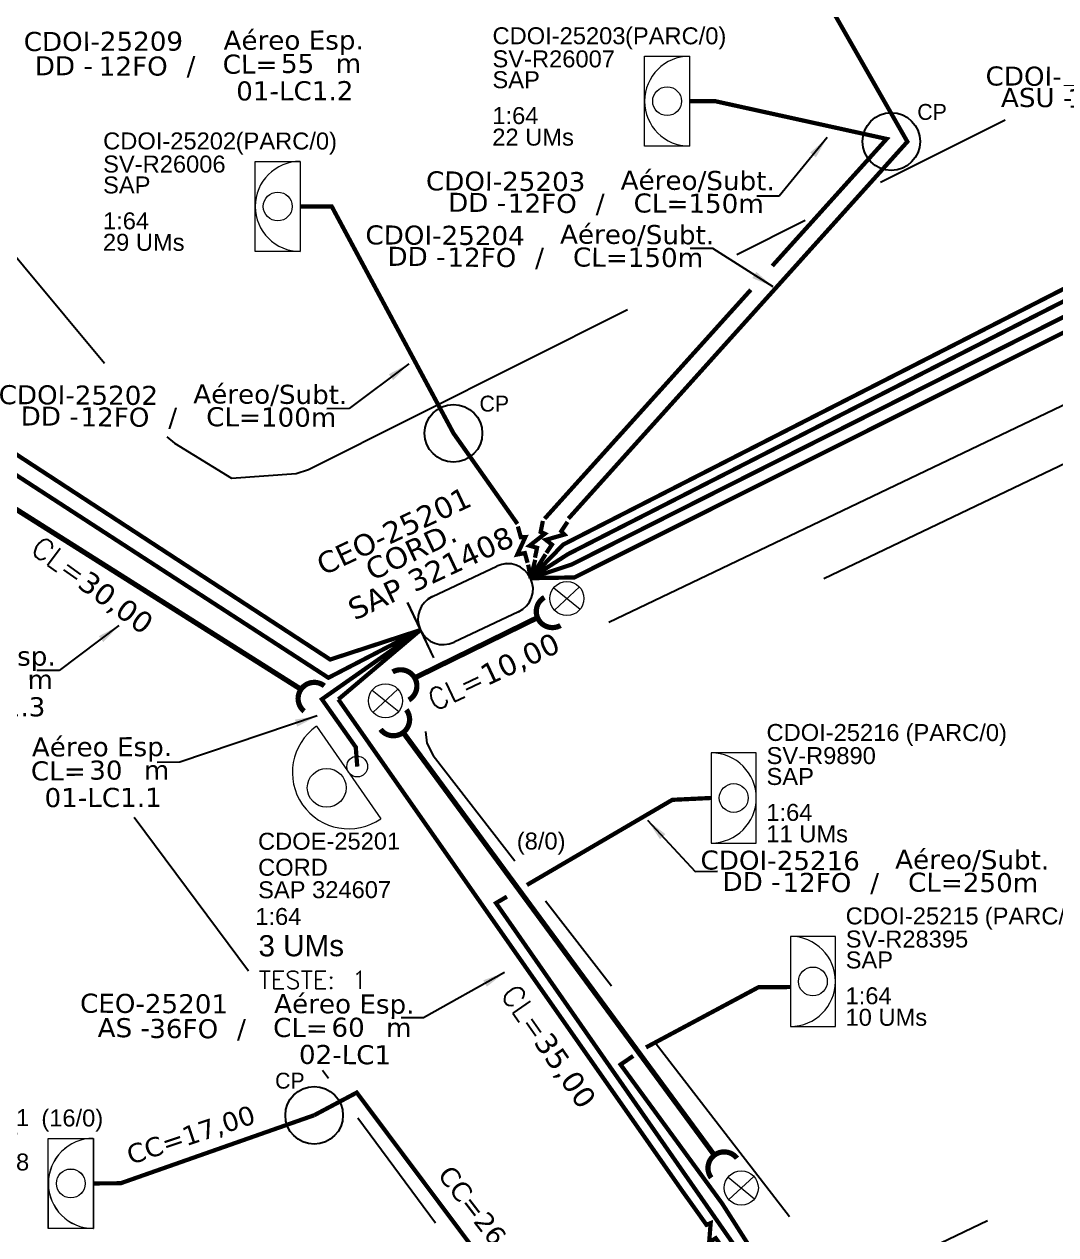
# Model space of a CAD drawing. Header units: inches. Extents: x 2341 to 4108, y -90 to 504.
# Drawn here: x 2541.5 to 2679.5, y 258.9 to 420.8 of the extents above; entities that cross this region are included whole.
import ezdxf
from ezdxf.enums import TextEntityAlignment as Align

# ---------------------------------------------------------------- set-up
doc = ezdxf.new("R2010")
doc.units = ezdxf.units.IN
doc.header["$MEASUREMENT"] = 0
doc.linetypes.add('PHANTOM2', pattern=[1.25, 0.625, -0.125, 0.125, -0.125, 0.125, -0.125])
for name, color, linetype, lineweight in [('10.4-Postes', 1, 'Continuous', 0), ("20.0-LEGENDA DOS CDO'S", 1, 'Continuous', 0), ('20.1-CDO_INTERIOR', 1, 'Continuous', 0), ('20.2-CDO_POSTE', 1, 'Continuous', 5), ('20.6-CORDOALHA_SUPORTE', 7, 'Continuous', 25), ('CORDOALHA_SUPORTE', 7, 'Continuous', 25)]:
    doc.layers.add(name, color=color, linetype=linetype, lineweight=lineweight)
for name, color, linetype in [('20.4-CEOS', 1, 'Continuous'), ('20.5-CEO', 1, 'Continuous'), ('CAP a instalar', 1, 'Continuous'), ('celulas gpon', 7, 'Continuous'), ('label_cabos', 7, 'Continuous'), ('Legenda', 1, 'Continuous'), ('locais', 5, 'Continuous'), ('locais legendas', 7, 'Continuous'), ('Quadra', 98, 'Continuous'), ('Subida Lateral', 5, 'Continuous')]:
    doc.layers.add(name, color=color, linetype=linetype)
doc.layers.add('EXTRA', color=50, linetype='Continuous', plot=False)
doc.styles.add('ARIAL', font='arial.ttf')
doc.styles.add('DIGICADE', font='arial.ttf')
doc.styles.add('ROMANS', font='romans.shx')
doc.styles.add('siredit', font='verdana.ttf')
doc.linetypes.add('FENCELINE1', pattern='A,0.25,-0.1,[133,ltypeshp.shx,S=0.1,R=0,X=-0.1,Y=0],-0.1,1', length=1.45)
doc.dimstyles.new('CC', dxfattribs={"dimtxt": 1, "dimasz": 2, "dimexe": 0.18, "dimexo": 0.0625, "dimgap": 0.09, "dimtad": 0, "dimdec": 0, "dimrnd": 1, "dimzin": 0, "dimdsep": 46, "dimtxsty": 'siredit', "dimblk": 'NONE', "dimcen": 0, "dimse1": 1, "dimse2": 1, "dimsd1": 1, "dimsd2": 1, "dimclrt": 7, "dimadec": 0, "dimazin": 0, "dimtfac": 1, "dimtdec": 0, "dimtofl": 0, "dimtmove": 0, "dimatfit": 3, "dimfxl": 0, "dimtolj": 1, "dimtzin": 0, "dimarcsym": 0})

# ---------------------------------------------------------------- blocks, each defined once
blk = doc.blocks.new('POLE_POLE')
at = {"layer": '10.4-Postes', "color": 1, "linetype": 'PHANTOM2'}
for points in [[(-0.00000806, 0.00001054), (0.00000757, -0.00000216)], [(0.00000713, 0.00001104), (-0.00000763, -0.00000266)]]:
    blk.add_lwpolyline(points, dxfattribs=at)
at = {"layer": '10.4-Postes', "color": 1}
blk.add_circle((-0.00000025, 0.00000419), 0.00001007, dxfattribs=at)
blk = doc.blocks.new('CDOI_CT_ESQ')
at = {"layer": '20.1-CDO_INTERIOR', "color": 0, "lineweight": 18}
blk.add_lwpolyline([(-2.119, -2.126), (-2.121, 2.124), (0.004, 2.125), (0.006, -2.125)], close=True, dxfattribs=at)
blk.add_circle((-1.057, -0.001), 0.68, dxfattribs=at)
blk.add_arc((0.005, 0), 2.125, 90.0276, 270.0276, dxfattribs=at)
at = {"layer": "20.0-LEGENDA DOS CDO'S", "color": 0, "style": 'ARIAL'}
for tag, p in [('CDO_N', (-9.298, 2.691)), ('SURVEY', (-9.296, 1.6)), ('SAP', (-9.299, 0.614)), ('1:XX', (-9.305, -1.079)), ('UMS', (-9.306, -2.093))]:
    blk.add_attdef(tag, p, '', height=0.68, rotation=359.9724, dxfattribs=at)
blk.add_attdef('FIBRAS_UTILIZADAS', text='', height=0.68, rotation=359.9724, dxfattribs=at).set_placement((-1.586, 2.687), align=Align.CENTER)
blk = doc.blocks.new('CDOI_CT_DRT')
at = {"layer": '20.1-CDO_INTERIOR', "color": 0, "lineweight": 18}
blk.add_lwpolyline([(2.126, -2.126), (2.128, 2.124), (0.003, 2.125), (0.001, -2.125)], close=True, dxfattribs=at)
blk.add_circle((1.064, -0.001), 0.68, dxfattribs=at)
blk.add_arc((0.002, 0), 2.125, 269.9724, 89.9724, dxfattribs=at)
at = {"layer": "20.0-LEGENDA DOS CDO'S", "color": 0, "style": 'ARIAL'}
for tag, p in [('CDO_N', (2.611, 2.691)), ('SURVEY', (2.613, 1.6)), ('SAP', (2.61, 0.614)), ('1:XX', (2.604, -1.079)), ('UMS', (2.603, -2.093))]:
    blk.add_attdef(tag, p, '', height=0.68, rotation=359.9724, dxfattribs=at)
blk.add_attdef('FIBRAS_UTILIZADAS', text='', height=0.68, rotation=359.9724, dxfattribs=at).set_placement((10.323, 2.687), align=Align.CENTER)
blk = doc.blocks.new('MANHOLE_MS')
at = {"linetype": 'Continuous'}
blk.add_circle((-0.00000001, 0), 0.00001012, dxfattribs=at)
blk = doc.blocks.new('*U20')
at = {"layer": '20.5-CEO'}
for p, q in [((-1.557, 1.264), (1.8, 1.264)), ((1.8, -1.13), (-1.557, -1.13))]:
    blk.add_line(p, q, dxfattribs=at)
blk.add_lwpolyline([(-2.753, 1.51), (-2.753, -1.376)], dxfattribs=at)
for centre, start, end in [((-1.557, 0.067), 90, 270), ((1.8, 0.067), 270, 90)]:
    blk.add_arc(centre, 1.197, start, end, dxfattribs=at)
at = {"layer": '20.5-CEO', "color": 7, "style": 'siredit'}
for tag, height, p in [('FID', 1.01, (0.11, 5.605)), ('LOCAL', 1.014, (0.122, 4.234)), ('SAP', 1.014, (0.122, 2.974)), ('FIBRAS_RESERVA', 1.014, (0.122, -1.941))]:
    blk.add_attdef(tag, text='', height=height, dxfattribs=at).set_placement(p, align=Align.TOP_CENTER)
for tag, flags, p in [('ID_ATIVIDADE', 3, (0.11, -3.509)), ('FATOR', 1, (0.11, -4.821))]:
    blk.add_attdef(tag, text='', height=1.01, dxfattribs=dict(at, flags=flags)).set_placement(p, align=Align.TOP_CENTER)
at = {"layer": '20.5-CEO', "color": 7, "style": 'siredit', "flags": 3}
blk.add_attdef('QTDE', (-4.877, -7.055), '', height=1.01, dxfattribs=at)
blk = doc.blocks.new('CDOE_CT_POST_DESENHO')
at = {"color": 0}
blk.add_line((2.136, 0.393), (-2.114, 0.393), dxfattribs=at)
for centre, radius in [((0.011, 1.403), 0.733), ((0.011, 0), 0.393)]:
    blk.add_circle(centre, radius, dxfattribs=at)
blk.add_arc((0.011, 0.393), 2.125, 0, 180, dxfattribs=at)
blk = doc.blocks.new('Inst CDOE-8 CAIXA DIST OPT CDOE 48F_8D C_SPL OPTAP')
at = {"layer": "20.0-LEGENDA DOS CDO'S", "color": 0}
for tag, p, style, flags in [('ID_ATIVIDADE', (0.12, 6.472), 'ARIAL', 3), ('FATOR', (7.921, 6.472), 'ARIAL', 1), ('QTDE', (0.235, -0.97), 'DIGICADE', 3)]:
    blk.add_attdef(tag, p, '', height=0.8, rotation=0.118, dxfattribs=dict(at, style=style, flags=flags))
at = {"layer": "20.0-LEGENDA DOS CDO'S", "color": 0, "style": 'ARIAL'}
for tag, p, height in [('FID', (0.12, 5.248), 0.8), ('FIBRAS_UTILIZADAS', (2.379, 5.263), 0.8), ('CORDOALHA', (0.122, 4.023), 0.8), ('SAP', (0.124, 2.961), 0.8), ('1:XX', (-0.012, 1.7), 0.8), ('UMS', (0.141, 0.217), 1)]:
    blk.add_attdef(tag, p, '', height=height, rotation=0.118, dxfattribs=at)
blk = doc.blocks.new('Teste  FTTH')
at = {"color": 0, "lineweight": 0, "style": 'ROMANS'}
for tag, p in [('TESTE', (-2.302, -0.29)), ('QTDE', (0.212, -0.29))]:
    blk.add_attdef(tag, p, '', height=0.48, dxfattribs=at)
for tag, p, flags in [('FID', (-2.227, -1.253), 1), ('FATOR', (-2.227, -2.028), 3), ('ID_ATIVIDADE', (-2.227, -2.716), 3)]:
    blk.add_attdef(tag, p, '', height=0.48, dxfattribs=dict(at, flags=flags))
blk = doc.blocks.new('Inst CORD ALUMINIO 4.8 MM 3F(sem recursos)')
at = {"color": 0, "lineweight": 0, "style": 'ROMANS'}
blk.add_attdef('FID', (-19.184, -2.215), '', height=1, dxfattribs=at)
blk.add_attdef('LANCE', text='', height=1, dxfattribs=at).set_placement((-0.538, -2.215), align=Align.RIGHT)
at = {"color": 0, "lineweight": 0, "style": 'ROMANS', "flags": 3}
for tag, p in [('FATOR', (-5.196, -4.442)), ('ID_ATIVIDADE', (-5.201, -6.669))]:
    blk.add_attdef(tag, p, '', height=1, dxfattribs=at)
at = {"layer": 'label_cabos', "color": 0, "style": 'siredit'}
blk.add_attdef('QTDE', (-0.538, -2.215), '', height=1, rotation=359.69, dxfattribs=at)
blk = doc.blocks.new('LEGENDA DOS CABOS')
at = {"layer": 'EXTRA', "style": 'siredit'}
for tag, p in [('ID', (4.601, 0.974)), ('XX', (9.03, 0.974))]:
    blk.add_attdef(tag, text='', height=0.48, rotation=359.69001, dxfattribs=at).set_placement(p, align=Align.MIDDLE_CENTER)
at = {"layer": 'Legenda', "color": 7, "style": 'siredit'}
for tag, p in [('TIPO_CABO', (1.314, -0.005)), ('CABO', (4.686, -0.052)), ('/', (6.809, -0.052)), ('METROS', (10.034, -0.052))]:
    blk.add_attdef(tag, text='', height=0.8, rotation=359.69001, dxfattribs=at).set_placement(p, align=Align.MIDDLE_CENTER)
blk = doc.blocks.new('_None')
blk = doc.blocks.new('Inst CB ESP CFOA-SM-AS-80-TS-36')
at = {"layer": 'label_cabos', "color": 0, "style": 'siredit'}
for tag, flags, p in [('ID_ATIVIDADE', 3, (1.314, 2.672)), ('FATOR', 1, (11.56, 2.551))]:
    blk.add_attdef(tag, text='', height=1, rotation=359.69001, dxfattribs=dict(at, flags=flags)).set_placement(p, align=Align.MIDDLE_CENTER)
for tag, p in [('DESTINO_CABO', (3.131, 1.262)), ('TIPO_CABO', (13.108, 1.245)), ('TIPO_CABO', (1.762, -0.005)), ('CABO', (4.686, -0.052)), ('/', (7.714, -0.052)), ('LANCE', (10.809, 0.002)), ('UND', (15.964, 0.002)), ('FID', (13.148, -1.414))]:
    blk.add_attdef(tag, text='', height=1, rotation=359.69001, dxfattribs=at).set_placement(p, align=Align.MIDDLE_CENTER)
blk.add_attdef('QTDE', (12.429, -0.475), '', height=1, rotation=359.69001, dxfattribs=at)
blk = doc.blocks.new('Inst CB ESP CFOA-SM-ASU-120-S-12')
at = {"layer": 'label_cabos', "color": 0, "style": 'siredit'}
for tag, flags, p in [('ID_ATIVIDADE', 3, (1.314, 2.672)), ('FATOR', 1, (11.56, 2.551))]:
    blk.add_attdef(tag, text='', height=1, rotation=359.69001, dxfattribs=dict(at, flags=flags)).set_placement(p, align=Align.MIDDLE_CENTER)
for tag, p in [('DESTINO_CABO', (3.131, 1.262)), ('TIPO_CABO', (13.108, 1.245)), ('TIPO_CABO', (1.262, -0.005)), ('CABO', (4.686, -0.052)), ('/', (7.714, -0.052)), ('LANCE', (10.809, 0.002)), ('UND', (15.964, 0.002)), ('FID', (13.148, -1.414))]:
    blk.add_attdef(tag, text='', height=1, rotation=359.69001, dxfattribs=at).set_placement(p, align=Align.MIDDLE_CENTER)
blk.add_attdef('QTDE', (12.429, -0.475), '', height=1, rotation=359.69001, dxfattribs=at)
blk = doc.blocks.new('Inst CDOI-16 CAIXA DISTR OPT I_A 16')
at = {"layer": '20.1-CDO_INTERIOR', "color": 1, "lineweight": 18}
blk.add_lwpolyline([(-2.119, -2.126), (-2.121, 2.124), (0.004, 2.125), (0.006, -2.125)], close=True, dxfattribs=at)
blk.add_circle((-1.057, -0.001), 0.68, dxfattribs=at)
blk.add_arc((0.005, 0), 2.125, 90.0276, 270.0276, dxfattribs=at)
at = {"layer": "20.0-LEGENDA DOS CDO'S"}
for tag, p, style, flags in [('ID_ATIVIDADE', (-9.298, 3.781), 'ARIAL', 3), ('FATOR', (-1.496, 3.781), 'ARIAL', 1), ('QTDE', (-9.182, -3.661), 'DIGICADE', 3)]:
    blk.add_attdef(tag, p, '', height=0.8, rotation=0.118, dxfattribs=dict(at, style=style, flags=flags))
at = {"layer": "20.0-LEGENDA DOS CDO'S", "style": 'ARIAL'}
for tag, p, rotation in [('FID', (-9.298, 2.691), 0.118), ('SURVEY', (-9.296, 1.6), 359.9724), ('SAP', (-9.299, 0.614), 359.9724), ('1:XX', (-9.305, -1.079), 359.9724), ('UMS', (-9.306, -2.093), 359.9724)]:
    blk.add_attdef(tag, p, '', height=0.8, rotation=rotation, dxfattribs=at)
blk.add_attdef('FIBRAS_UTILIZADAS', text='', height=0.8, rotation=359.9724, dxfattribs=at).set_placement((-0.988, 2.687), align=Align.CENTER)

msp = doc.modelspace()

# ---------------------------------------------------------------- linework, layer by layer
at = {"layer": '20.1-CDO_INTERIOR', "color": 8, "lineweight": 18}
msp.add_lwpolyline([(2544.74, 259.71), (2544.73, 271.75), (2550.76, 271.76), (2550.76, 259.71)], close=True, dxfattribs=at)
msp.add_lwpolyline([(2544.74, 259.71), (2544.73, 271.75), (2550.76, 271.76), (2550.76, 259.71)], close=True, dxfattribs=at)
msp.add_circle((2547.75, 265.73), 1.93, dxfattribs=at)
msp.add_circle((2547.75, 265.73), 1.93, dxfattribs=at)
msp.add_arc((2550.76, 265.73), 6.02, 90.0276, 270.0276, dxfattribs=at)
msp.add_arc((2550.76, 265.73), 6.02, 90.0276, 270.0276, dxfattribs=at)
at = {"layer": '20.5-CEO', "color": 7}
for p, q in [((2596.12, 344.26), (2604.73, 348.31)), ((2596.12, 344.26), (2604.73, 348.31)), ((2607.62, 342.17), (2599.01, 338.12)), ((2607.62, 342.17), (2599.01, 338.12))]:
    msp.add_line(p, q, dxfattribs=at)
msp.add_lwpolyline([(2592.76, 343.45), (2596.24, 336.04)], dxfattribs=at)
msp.add_lwpolyline([(2592.76, 343.45), (2596.24, 336.04)], dxfattribs=at)
for centre, start, end in [((2606.18, 345.24), 295.2065, 115.2065), ((2606.18, 345.24), 295.2065, 115.2065), ((2597.57, 341.19), 115.2065, 295.2065), ((2597.57, 341.19), 115.2065, 295.2065)]:
    msp.add_arc(centre, 3.39, start, end, dxfattribs=at)
at = {"layer": 'CAP a instalar', "color": 8, "ltscale": 50, "const_width": 0.567}
for points in [[(2614.3, 354.66), (2659.64, 405.08), (2646.21, 428.58), (2641.84, 428.55)], [(2641.57, 388.46), (2656.87, 405.45), (2633.93, 410.5), (2630.52, 410.5)], [(2578.44, 396.42), (2582.65, 396.41), (2598.93, 366.08), (2607.49, 353.95)], [(2611.12, 354.65), (2638.7, 385.27)], [(2520.82, 376.09), (2582.44, 335.81), (2594.5, 339.75)], [(2517.45, 373.14), (2519.06, 374.37), (2582.2, 333.37), (2594.5, 339.75)], [(2633.4, 317.29), (2628.2, 317.04), (2608.75, 305.65)], [(2606.08, 304.09), (2604.62, 303.23), (2634.33, 260.55)], [(2643.99, 292), (2639.74, 291.98), (2624.68, 283.92)], [(2622.97, 282.78), (2621.28, 281.63), (2634.86, 263.05), (2635.94, 261.36)], [(2618.26, 234.75), (2585.99, 277.88), (2580.3, 274.85)], [(2550.76, 265.73), (2554.41, 265.75), (2580.3, 274.85)], [(2634.33, 260.55), (2638.59, 254.43)], [(2635.94, 261.36), (2639.88, 255.18)]]:
    msp.add_lwpolyline(points, dxfattribs=at)
at = {"layer": 'CAP a instalar', "color": 8, "linetype": 'FENCELINE1', "ltscale": 5, "const_width": 0.567}
for points in [[(2609.25, 346.69), (2614.25, 349.91), (2694.91, 391.06), (2747.21, 417.58)], [(2609.25, 346.69), (2614.78, 348.54), (2694.78, 388.81), (2749.52, 417.12)], [(2609.25, 346.69), (2613.61, 351.19), (2692.73, 391.62), (2742.8, 416.7)], [(2609.25, 346.69), (2615.1, 346.79), (2692.22, 385.4)]]:
    msp.add_lwpolyline(points, dxfattribs=at)
at = {"layer": 'CAP a instalar', "color": 8, "linetype": 'FENCELINE1', "ltscale": 50, "const_width": 0.567}
for points in [[(2614.3, 354.66), (2614.3, 354.66)], [(2609.25, 346.69), (2611.25, 349.89)], [(2609.25, 346.69), (2608.92, 348.5)], [(2609.25, 346.69), (2609.86, 349.15)]]:
    msp.add_lwpolyline(points, dxfattribs=at)
at = {"layer": 'CAP a instalar', "color": 7, "linetype": 'FENCELINE1', "ltscale": 50, "const_width": 0.567}
for points in [[(2586.06, 321.49), (2585.86, 324.09), (2581.33, 330.5), (2594.5, 339.75)], [(2583.53, 330.48), (2594.5, 339.75)]]:
    msp.add_lwpolyline(points, dxfattribs=at)
at = {"layer": 'CAP a instalar', "color": 7, "linetype": 'FENCELINE1', "ltscale": 5, "const_width": 0.567}
for points in [[(2629.62, 264.6), (2583.53, 330.48)], [(2629.62, 264.6), (2629.62, 264.6), (2631.03, 262.63), (2631.9, 261.41)]]:
    msp.add_lwpolyline(points, dxfattribs=at)
at = {"layer": 'CORDOALHA_SUPORTE', "const_width": 0.7}
for points in [[(2578.56, 331.81), (2524.29, 366.11)], [(2610.16, 341.41), (2593.75, 333.36)], [(2633.82, 269.51), (2592.2, 326.06)]]:
    msp.add_lwpolyline(points, dxfattribs=at)
for points in [[(2611.09, 344.12, 1), (2613.25, 340.37)], [(2592.95, 330.4, 1), (2590.79, 334.15)], [(2581.66, 332.28, 1), (2578.96, 328.9)], [(2589.17, 326.47, 1), (2592.62, 329.09)], [(2636.85, 269.09, 1), (2633.41, 266.48)]]:
    msp.add_lwpolyline(points, format="xyb", dxfattribs=at)
at = {"layer": 'Quadra'}
for points in [[(2828.31, 443), (2795.65, 416.95), (2648.46, 346.6)], [(2799.57, 437.17), (2766.91, 411.12), (2619.72, 340.77)], [(2656.06, 399.65), (2672.74, 408.01)], [(2536.05, 394.84), (2552.27, 375.47)], [(2636.82, 389.99), (2645.99, 394.59)], [(2560.6, 365.62), (2561.61, 364.77), (2569.25, 360.07), (2577.87, 360.7), (2579.52, 361.23), (2622.2, 382.65)], [(2595.19, 326.19), (2595.38, 324.61), (2596.23, 322.98), (2607.12, 308.88)], [(2571.52, 294.13), (2556.23, 314.67)], [(2611.24, 303.54), (2620.05, 292.15)], [(2625.9, 284.57), (2643.86, 261.31)], [(2582.21, 279.76), (2581.41, 280.85)], [(2596.51, 260.42), (2586.15, 274.44)], [(2657.86, 254.81), (2670.35, 260.77)]]:
    msp.add_lwpolyline(points, dxfattribs=at)
at = {"layer": 'Subida Lateral', "color": 5, "const_width": 0.567}
for points in [[(2608.84, 348.75), (2608.48, 350.05), (2607.47, 349.86), (2608.54, 352.19), (2607.94, 352.16), (2607.54, 353.61)], [(2609.83, 349.43), (2610.11, 350.75), (2609.11, 351.04), (2611.14, 352.63), (2610.59, 352.88), (2610.89, 354.35)], [(2611.35, 350.06), (2612.1, 351.18), (2611.29, 351.82), (2613.76, 352.53), (2613.35, 352.97), (2614.18, 354.22)], [(2634.8, 257.3), (2634.01, 258.4), (2633.13, 257.86), (2633.33, 260.42), (2632.77, 260.19), (2631.9, 261.41)]]:
    msp.add_lwpolyline(points, dxfattribs=at)

# ---------------------------------------------------------------- block references
at = {"color": 0, "lineweight": 0}
ref = msp.add_blockref('Inst CORD ALUMINIO 4.8 MM 3F(sem recursos)', (2553.39, 349.78), dxfattribs=dict(at, xscale=2.834645669311792, yscale=2.834645669282962, zscale=2.834645669291339, rotation=323.9826589535235))
ref.add_attrib('QTDE', '30,00', (2548.47, 345.6), dxfattribs={"layer": '20.6-CORDOALHA_SUPORTE', "color": 0, "height": 2.835, "rotation": 323.6727, "style": 'siredit'})
ref.add_attrib('LANCE', 'CL=', dxfattribs={"layer": '20.6-CORDOALHA_SUPORTE', "color": 0, "lineweight": 0, "height": 2.835, "rotation": 323.9827, "style": 'ROMANS'}).set_placement((2548.47, 345.6), align=Align.RIGHT)
ref = msp.add_blockref('Inst CORD ALUMINIO 4.8 MM 3F(sem recursos)', (2602.06, 338.54), dxfattribs=dict(at, xscale=2.834645669293355, yscale=2.834645669258173, zscale=2.834645669291339, rotation=25.58256491923251))
ref.add_attrib('QTDE', '10,00', (2603.39, 332.22), dxfattribs={"layer": '20.6-CORDOALHA_SUPORTE', "color": 0, "height": 2.835, "rotation": 25.2726, "style": 'siredit'})
ref.add_attrib('LANCE', 'CL=', dxfattribs={"layer": '20.6-CORDOALHA_SUPORTE', "color": 0, "lineweight": 0, "height": 2.835, "rotation": 25.5826, "style": 'ROMANS'}).set_placement((2603.39, 332.22), align=Align.RIGHT)
ref = msp.add_blockref('Inst CORD ALUMINIO 4.8 MM 3F(sem recursos)', (2615.61, 286.96), dxfattribs=dict(at, xscale=2.834645669307972, yscale=2.834645669285154, zscale=2.834645669291339, rotation=304.8541816214333))
ref.add_attrib('QTDE', '35,00', (2609.58, 284.62), dxfattribs={"layer": '20.6-CORDOALHA_SUPORTE', "color": 0, "height": 2.835, "rotation": 304.5442, "style": 'siredit'})
ref.add_attrib('LANCE', 'CL=', dxfattribs={"layer": '20.6-CORDOALHA_SUPORTE', "color": 0, "lineweight": 0, "height": 2.835, "rotation": 304.8542, "style": 'ROMANS'}).set_placement((2609.58, 284.62), align=Align.RIGHT)
at = {"color": 7, "lineweight": 0}
ref = msp.add_blockref('Inst CDOI-16 CAIXA DISTR OPT I_A 16', (2550.74, 265.73), dxfattribs=dict(at, xscale=2.834645669291339, yscale=2.834645669291339, zscale=2.834645669291339))
ref.add_attrib('FIBRAS_UTILIZADAS', '(16/0)', dxfattribs={"layer": "20.0-LEGENDA DOS CDO'S", "color": 8, "height": 2.268, "rotation": 359.9724, "style": 'ARIAL'}).set_placement((2547.94, 273.35), align=Align.CENTER)
ref.add_attrib('SURVEY', 'SV-R29357', (2524.39, 270.27), dxfattribs={"layer": "20.0-LEGENDA DOS CDO'S", "color": 8, "height": 2.268, "rotation": 359.9724, "style": 'ARIAL'})
ref.add_attrib('SAP', 'SAP 328028', (2524.39, 267.47), dxfattribs={"layer": "20.0-LEGENDA DOS CDO'S", "color": 8, "height": 2.268, "rotation": 359.9724, "style": 'ARIAL'})
ref.add_attrib('1:XX', '1:64', (2524.37, 262.67), dxfattribs={"layer": "20.0-LEGENDA DOS CDO'S", "color": 8, "height": 2.268, "rotation": 359.9724, "style": 'ARIAL'})
ref.add_attrib('UMS', '44 UMs', (2524.37, 259.8), dxfattribs={"layer": "20.0-LEGENDA DOS CDO'S", "color": 8, "height": 2.268, "rotation": 359.9724, "style": 'ARIAL'})
ref.add_attrib('FID', 'CDOI-25221', (2524.39, 273.36), dxfattribs={"layer": "20.0-LEGENDA DOS CDO'S", "color": 8, "height": 2.268, "rotation": 0.118, "style": 'ARIAL'})
at = {"layer": "20.0-LEGENDA DOS CDO'S", "color": 8, "lineweight": 0}
ref = msp.add_blockref('Inst CDOE-8 CAIXA DIST OPT CDOE 48F_8D C_SPL OPTAP', (2572.45, 295.48), dxfattribs=dict(at, xscale=2.834645669291339, yscale=2.834645669291339, zscale=2.834645669291339))
ref.add_attrib('FID', 'CDOE-25201', (2572.79, 310.36), dxfattribs={"color": 0, "height": 2.268, "rotation": 0.118, "style": 'ARIAL'})
ref.add_attrib('CORDOALHA', 'CORD', (2572.8, 306.88), dxfattribs={"color": 0, "height": 2.268, "rotation": 0.118, "style": 'ARIAL'})
ref.add_attrib('SAP', 'SAP 324607', (2572.8, 303.87), dxfattribs={"color": 0, "height": 2.268, "rotation": 0.118, "style": 'ARIAL'})
ref.add_attrib('1:XX', '1:64', (2572.42, 300.3), dxfattribs={"color": 0, "height": 2.268, "rotation": 0.118, "style": 'ARIAL'})
ref.add_attrib('UMS', '3 UMs', (2572.85, 296.1), dxfattribs={"color": 0, "height": 2.835, "rotation": 0.118, "style": 'ARIAL'})
ref.add_attrib('FIBRAS_UTILIZADAS', '(8/0)', dxfattribs={"color": 0, "height": 2.268, "rotation": 0.118, "style": 'ARIAL'}).set_placement((2610.66, 310.4), align=Align.CENTER)
at = {"layer": "20.0-LEGENDA DOS CDO'S", "color": 8, "lineweight": 0, "xscale": 4.962047243997549, "yscale": 4.962047241686836, "zscale": 4.962047244094489, "rotation": 3.127576981831233e-05}
msp.add_blockref('Teste  FTTH', (2584.29, 293.2), dxfattribs=at).add_auto_attribs({'TESTE': 'TESTE:', 'QTDE': '1'})
at = {"layer": '20.1-CDO_INTERIOR', "color": 252}
ref = msp.add_blockref('CDOI_CT_ESQ', (2630.5, 410.5), dxfattribs=dict(at, xscale=2.834645669291339, yscale=2.834645669291339, zscale=2.834645669291339))
ref.add_attrib('CDO_N', 'CDOI-25203', (2604.15, 418.12), dxfattribs={"layer": "20.0-LEGENDA DOS CDO'S", "color": 8, "height": 2.268, "rotation": 359.9724, "style": 'ARIAL'})
ref.add_attrib('FIBRAS_UTILIZADAS', '      (PARC/0)', dxfattribs={"layer": "20.0-LEGENDA DOS CDO'S", "color": 8, "height": 2.2677, "rotation": 359.9724, "style": 'ARIAL'}).set_placement((2626.01, 418.11), align=Align.CENTER)
ref.add_attrib('SURVEY', 'SV-R26007', (2604.15, 415.03), dxfattribs={"layer": "20.0-LEGENDA DOS CDO'S", "color": 8, "height": 2.268, "rotation": 359.9724, "style": 'ARIAL'})
ref.add_attrib('SAP', 'SAP', (2604.14, 412.24), dxfattribs={"layer": "20.0-LEGENDA DOS CDO'S", "color": 8, "height": 2.268, "rotation": 359.9724, "style": 'ARIAL'})
ref.add_attrib('1:XX', '1:64', (2604.13, 407.44), dxfattribs={"layer": "20.0-LEGENDA DOS CDO'S", "color": 8, "height": 2.268, "rotation": 359.9724, "style": 'ARIAL'})
ref.add_attrib('UMS', '22 UMs', (2604.12, 404.56), dxfattribs={"layer": "20.0-LEGENDA DOS CDO'S", "color": 8, "height": 2.268, "rotation": 359.9724, "style": 'ARIAL'})
ref = msp.add_blockref('CDOI_CT_ESQ', (2578.42, 396.42), dxfattribs=dict(at, xscale=2.834645669291339, yscale=2.834645669291339, zscale=2.834645669291339))
ref.add_attrib('CDO_N', 'CDOI-25202', (2552.07, 404.05), dxfattribs={"layer": "20.0-LEGENDA DOS CDO'S", "color": 8, "height": 2.268, "rotation": 359.9724, "style": 'ARIAL'})
ref.add_attrib('FIBRAS_UTILIZADAS', '      (PARC/0)', dxfattribs={"layer": "20.0-LEGENDA DOS CDO'S", "color": 8, "height": 2.2677, "rotation": 359.9724, "style": 'ARIAL'}).set_placement((2573.93, 404.04), align=Align.CENTER)
ref.add_attrib('SURVEY', 'SV-R26006', (2552.07, 400.96), dxfattribs={"layer": "20.0-LEGENDA DOS CDO'S", "color": 8, "height": 2.268, "rotation": 359.9724, "style": 'ARIAL'})
ref.add_attrib('SAP', 'SAP', (2552.06, 398.16), dxfattribs={"layer": "20.0-LEGENDA DOS CDO'S", "color": 8, "height": 2.268, "rotation": 359.9724, "style": 'ARIAL'})
ref.add_attrib('1:XX', '1:64', (2552.05, 393.36), dxfattribs={"layer": "20.0-LEGENDA DOS CDO'S", "color": 8, "height": 2.268, "rotation": 359.9724, "style": 'ARIAL'})
ref.add_attrib('UMS', '29 UMs', (2552.04, 390.49), dxfattribs={"layer": "20.0-LEGENDA DOS CDO'S", "color": 8, "height": 2.268, "rotation": 359.9724, "style": 'ARIAL'})
ref = msp.add_blockref('CDOI_CT_DRT', (2633.4, 317.29), dxfattribs=dict(at, xscale=2.834645669291339, yscale=2.834645669291339, zscale=2.834645669291339))
ref.add_attrib('CDO_N', 'CDOI-25216', (2640.8, 324.92), dxfattribs={"layer": "20.0-LEGENDA DOS CDO'S", "color": 8, "height": 2.268, "rotation": 359.9724, "style": 'ARIAL'})
ref.add_attrib('FIBRAS_UTILIZADAS', '        (PARC/0)', dxfattribs={"layer": "20.0-LEGENDA DOS CDO'S", "color": 8, "height": 2.2677, "rotation": 359.9724, "style": 'ARIAL'}).set_placement((2662.66, 324.91), align=Align.CENTER)
ref.add_attrib('SURVEY', 'SV-R9890', (2640.81, 321.83), dxfattribs={"layer": "20.0-LEGENDA DOS CDO'S", "color": 8, "height": 2.268, "rotation": 359.9724, "style": 'ARIAL'})
ref.add_attrib('SAP', 'SAP', (2640.8, 319.03), dxfattribs={"layer": "20.0-LEGENDA DOS CDO'S", "color": 8, "height": 2.268, "rotation": 359.9724, "style": 'ARIAL'})
ref.add_attrib('1:XX', '1:64', (2640.78, 314.23), dxfattribs={"layer": "20.0-LEGENDA DOS CDO'S", "color": 8, "height": 2.268, "rotation": 359.9724, "style": 'ARIAL'})
ref.add_attrib('UMS', '11 UMs', (2640.78, 311.36), dxfattribs={"layer": "20.0-LEGENDA DOS CDO'S", "color": 8, "height": 2.268, "rotation": 359.9724, "style": 'ARIAL'})
ref = msp.add_blockref('CDOI_CT_DRT', (2643.99, 292.75), dxfattribs=dict(at, xscale=2.834645669291339, yscale=2.834645669291339, zscale=2.834645669291339))
ref.add_attrib('CDO_N', 'CDOI-25215', (2651.39, 300.38), dxfattribs={"layer": "20.0-LEGENDA DOS CDO'S", "color": 8, "height": 2.268, "rotation": 359.9724, "style": 'ARIAL'})
ref.add_attrib('FIBRAS_UTILIZADAS', '        (PARC/0)', dxfattribs={"layer": "20.0-LEGENDA DOS CDO'S", "color": 8, "height": 2.2677, "rotation": 359.9724, "style": 'ARIAL'}).set_placement((2673.25, 300.37), align=Align.CENTER)
ref.add_attrib('SURVEY', 'SV-R28395', (2651.4, 297.29), dxfattribs={"layer": "20.0-LEGENDA DOS CDO'S", "color": 8, "height": 2.268, "rotation": 359.9724, "style": 'ARIAL'})
ref.add_attrib('SAP', 'SAP', (2651.39, 294.49), dxfattribs={"layer": "20.0-LEGENDA DOS CDO'S", "color": 8, "height": 2.268, "rotation": 359.9724, "style": 'ARIAL'})
ref.add_attrib('1:XX', '1:64', (2651.37, 289.7), dxfattribs={"layer": "20.0-LEGENDA DOS CDO'S", "color": 8, "height": 2.268, "rotation": 359.9724, "style": 'ARIAL'})
ref.add_attrib('UMS', '10 UMs', (2651.37, 286.82), dxfattribs={"layer": "20.0-LEGENDA DOS CDO'S", "color": 8, "height": 2.268, "rotation": 359.9724, "style": 'ARIAL'})
at = {"layer": '20.2-CDO_POSTE', "color": 8, "xscale": -3.543307086599226, "yscale": -3.543307086614173, "zscale": -3.543307086614173, "rotation": 304.8490388220811}
msp.add_blockref('CDOE_CT_POST_DESENHO', (2586.08, 321.46), dxfattribs=at)
at = {"layer": '20.5-CEO', "color": 7, "lineweight": 0}
ref = msp.add_blockref('*U20', (2601.64, 342.9), dxfattribs=dict(at, xscale=2.834645669292286, yscale=2.834645669292286, zscale=2.834645669291339, rotation=25.20645429419645))
ref.add_attrib('LOCAL', 'CORD.', dxfattribs={"color": 7, "height": 2.874, "rotation": 25.2065, "style": 'siredit'}).set_placement((2592.63, 351.63), align=Align.TOP_CENTER)
ref.add_attrib('SAP', 'SAP 321408', dxfattribs={"color": 7, "height": 2.874, "rotation": 25.2065, "style": 'siredit'}).set_placement((2595.28, 348.69), align=Align.TOP_CENTER)
ref.add_attrib('FID', 'CEO-25201', dxfattribs={"layer": '20.4-CEOS', "color": 7, "height": 2.862, "rotation": 25.2065, "style": 'siredit'}).set_placement((2590.33, 354.31), align=Align.TOP_CENTER)
at = {"layer": 'label_cabos'}
ref = msp.add_blockref('Inst CB ESP CFOA-SM-ASU-120-S-12', (2544.14, 415.23), dxfattribs=dict(at, xscale=2.5511811023622, yscale=2.551181102362221, zscale=2.551181102362205, rotation=0.4634636983097789))
ref.add_attrib('DESTINO_CABO', 'CDOI-25209', dxfattribs={"color": 0, "height": 2.551, "rotation": 0.1535, "style": 'siredit'}).set_placement((2552.1, 418.51), align=Align.MIDDLE_CENTER)
ref.add_attrib('TIPO_CABO', 'Aéreo Esp.', dxfattribs={"color": 0, "height": 2.551, "rotation": 0.1535, "style": 'siredit'}).set_placement((2577.55, 418.67), align=Align.MIDDLE_CENTER)
ref.add_attrib('CABO', '12FO', dxfattribs={"color": 0, "height": 2.551, "rotation": 0.1535, "style": 'siredit'}).set_placement((2556.1, 415.19), align=Align.MIDDLE_CENTER)
ref.add_attrib('/', '/', dxfattribs={"color": 0, "height": 2.55, "rotation": 0.1535, "style": 'siredit'}).set_placement((2563.82, 415.26), align=Align.MIDDLE_CENTER)
ref.add_attrib('TIPO_CABO', 'DD - ', dxfattribs={"color": 0, "height": 2.551, "rotation": 0.1535, "style": 'siredit'}).set_placement((2547.36, 415.24), align=Align.MIDDLE_CENTER)
ref.add_attrib('FID', '01-LC1.2', dxfattribs={"color": 0, "height": 2.551, "rotation": 0.1535, "style": 'siredit'}).set_placement((2577.71, 411.89), align=Align.MIDDLE_CENTER)
ref.add_attrib('LANCE', 'CL=', dxfattribs={"color": 0, "height": 2.551, "rotation": 0.1535, "style": 'siredit'}).set_placement((2571.72, 415.46), align=Align.MIDDLE_CENTER)
ref.add_attrib('QTDE', '55', (2575.86, 414.27), dxfattribs={"color": 0, "height": 2.551, "rotation": 0.1535, "style": 'siredit'})
ref.add_attrib('UND', 'm', dxfattribs={"color": 0, "height": 2.55, "rotation": 0.1535, "style": 'siredit'}).set_placement((2584.87, 415.56), align=Align.MIDDLE_CENTER)
at = {"layer": 'label_cabos', "color": 0, "lineweight": 0}
ref = msp.add_blockref('LEGENDA DOS CABOS', (2669.95, 409.66), dxfattribs=dict(at, xscale=2.551181102362201, yscale=2.551181102362221, zscale=2.551181102362205))
ref.add_attrib('ID', 'CDOI-25206', dxfattribs={"color": 0, "height": 2.551, "rotation": 359.69, "style": 'siredit'}).set_placement((2680.76, 413.82), align=Align.MIDDLE_CENTER)
ref.add_attrib('CABO', '12FO', dxfattribs={"color": 0, "height": 2.551, "rotation": 359.69, "style": 'siredit'}).set_placement((2685.67, 410.87), align=Align.MIDDLE_CENTER)
ref.add_attrib('METROS', 'CL=200m', dxfattribs={"color": 0, "height": 2.551, "rotation": 359.69, "style": 'siredit'}).set_placement((2706.58, 410.87), align=Align.MIDDLE_CENTER)
ref.add_attrib('XX', 'Aéreo/Subt.', dxfattribs={"color": 0, "height": 2.5512, "rotation": 359.69, "style": 'siredit'}).set_placement((2706.45, 413.93), align=Align.MIDDLE_CENTER)
ref.add_attrib('/', '/', dxfattribs={"color": 0, "height": 2.55, "rotation": 359.69, "style": 'siredit'}).set_placement((2693.4, 410.87), align=Align.MIDDLE_CENTER)
ref.add_attrib('TIPO_CABO', 'ASU -', dxfattribs={"color": 0, "height": 2.551, "rotation": 359.69, "style": 'siredit'}).set_placement((2676.94, 410.99), align=Align.MIDDLE_CENTER)
ref = msp.add_blockref('LEGENDA DOS CABOS', (2595.1, 395.63), dxfattribs=dict(at, xscale=2.551181102362201, yscale=2.551181102362221, zscale=2.551181102362205))
ref.add_attrib('ID', 'CDOI-25203', dxfattribs={"color": 0, "height": 2.551, "rotation": 359.69, "style": 'siredit'}).set_placement((2605.91, 399.79), align=Align.MIDDLE_CENTER)
ref.add_attrib('CABO', '12FO', dxfattribs={"color": 0, "height": 2.551, "rotation": 359.69, "style": 'siredit'}).set_placement((2610.82, 396.84), align=Align.MIDDLE_CENTER)
ref.add_attrib('METROS', 'CL=150m', dxfattribs={"color": 0, "height": 2.551, "rotation": 359.69, "style": 'siredit'}).set_placement((2631.73, 396.84), align=Align.MIDDLE_CENTER)
ref.add_attrib('XX', 'Aéreo/Subt.', dxfattribs={"color": 0, "height": 2.5512, "rotation": 359.69, "style": 'siredit'}).set_placement((2631.6, 399.9), align=Align.MIDDLE_CENTER)
ref.add_attrib('/', '/', dxfattribs={"color": 0, "height": 2.55, "rotation": 359.69, "style": 'siredit'}).set_placement((2618.55, 396.84), align=Align.MIDDLE_CENTER)
ref.add_attrib('TIPO_CABO', 'DD -', dxfattribs={"color": 0, "height": 2.551, "rotation": 359.69, "style": 'siredit'}).set_placement((2602.09, 396.96), align=Align.MIDDLE_CENTER)
ref = msp.add_blockref('LEGENDA DOS CABOS', (2586.99, 388.4), dxfattribs=dict(at, xscale=2.551181102362201, yscale=2.551181102362221, zscale=2.551181102362205))
ref.add_attrib('ID', 'CDOI-25204', dxfattribs={"color": 0, "height": 2.551, "rotation": 359.69, "style": 'siredit'}).set_placement((2597.81, 392.56), align=Align.MIDDLE_CENTER)
ref.add_attrib('CABO', '12FO', dxfattribs={"color": 0, "height": 2.551, "rotation": 359.69, "style": 'siredit'}).set_placement((2602.72, 389.61), align=Align.MIDDLE_CENTER)
ref.add_attrib('METROS', 'CL=150m', dxfattribs={"color": 0, "height": 2.551, "rotation": 359.69, "style": 'siredit'}).set_placement((2623.62, 389.61), align=Align.MIDDLE_CENTER)
ref.add_attrib('XX', 'Aéreo/Subt.', dxfattribs={"color": 0, "height": 2.5512, "rotation": 359.69, "style": 'siredit'}).set_placement((2623.49, 392.67), align=Align.MIDDLE_CENTER)
ref.add_attrib('/', '/', dxfattribs={"color": 0, "height": 2.55, "rotation": 359.69, "style": 'siredit'}).set_placement((2610.44, 389.61), align=Align.MIDDLE_CENTER)
ref.add_attrib('TIPO_CABO', 'DD -', dxfattribs={"color": 0, "height": 2.551, "rotation": 359.69, "style": 'siredit'}).set_placement((2593.98, 389.73), align=Align.MIDDLE_CENTER)
ref = msp.add_blockref('LEGENDA DOS CABOS', (2537.93, 367.04), dxfattribs=dict(at, xscale=2.551181102362201, yscale=2.551181102362221, zscale=2.551181102362205))
ref.add_attrib('ID', 'CDOI-25202', dxfattribs={"color": 0, "height": 2.551, "rotation": 359.69, "style": 'siredit'}).set_placement((2548.75, 371.19), align=Align.MIDDLE_CENTER)
ref.add_attrib('CABO', '12FO', dxfattribs={"color": 0, "height": 2.551, "rotation": 359.69, "style": 'siredit'}).set_placement((2553.65, 368.25), align=Align.MIDDLE_CENTER)
ref.add_attrib('METROS', 'CL=100m', dxfattribs={"color": 0, "height": 2.551, "rotation": 359.69, "style": 'siredit'}).set_placement((2574.56, 368.25), align=Align.MIDDLE_CENTER)
ref.add_attrib('XX', 'Aéreo/Subt.', dxfattribs={"color": 0, "height": 2.5512, "rotation": 359.69, "style": 'siredit'}).set_placement((2574.43, 371.3), align=Align.MIDDLE_CENTER)
ref.add_attrib('/', '/', dxfattribs={"color": 0, "height": 2.55, "rotation": 359.69, "style": 'siredit'}).set_placement((2561.38, 368.25), align=Align.MIDDLE_CENTER)
ref.add_attrib('TIPO_CABO', 'DD -', dxfattribs={"color": 0, "height": 2.551, "rotation": 359.69, "style": 'siredit'}).set_placement((2544.92, 368.37), align=Align.MIDDLE_CENTER)
at = {"layer": 'label_cabos'}
ref = msp.add_blockref('Inst CB ESP CFOA-SM-ASU-120-S-12', (2502.93, 332.81), dxfattribs=dict(at, xscale=2.5511811023622, yscale=2.551181102362221, zscale=2.551181102362205, rotation=0.4634636983097789))
ref.add_attrib('DESTINO_CABO', 'CDOI-25210', dxfattribs={"color": 0, "height": 2.551, "rotation": 0.1535, "style": 'siredit'}).set_placement((2510.89, 336.09), align=Align.MIDDLE_CENTER)
ref.add_attrib('TIPO_CABO', 'Aéreo Esp.', dxfattribs={"color": 0, "height": 2.551, "rotation": 0.1535, "style": 'siredit'}).set_placement((2536.34, 336.25), align=Align.MIDDLE_CENTER)
ref.add_attrib('CABO', '12FO', dxfattribs={"color": 0, "height": 2.551, "rotation": 0.1535, "style": 'siredit'}).set_placement((2514.88, 332.77), align=Align.MIDDLE_CENTER)
ref.add_attrib('/', '/', dxfattribs={"color": 0, "height": 2.55, "rotation": 0.1535, "style": 'siredit'}).set_placement((2522.61, 332.83), align=Align.MIDDLE_CENTER)
ref.add_attrib('TIPO_CABO', 'DD - ', dxfattribs={"color": 0, "height": 2.551, "rotation": 0.1535, "style": 'siredit'}).set_placement((2506.15, 332.82), align=Align.MIDDLE_CENTER)
ref.add_attrib('FID', '01-LC1.3', dxfattribs={"color": 0, "height": 2.551, "rotation": 0.1535, "style": 'siredit'}).set_placement((2536.5, 329.47), align=Align.MIDDLE_CENTER)
ref.add_attrib('LANCE', 'CL=', dxfattribs={"color": 0, "height": 2.551, "rotation": 0.1535, "style": 'siredit'}).set_placement((2530.5, 333.03), align=Align.MIDDLE_CENTER)
ref.add_attrib('QTDE', '55', (2534.64, 331.85), dxfattribs={"color": 0, "height": 2.551, "rotation": 0.1535, "style": 'siredit'})
ref.add_attrib('UND', 'm', dxfattribs={"color": 0, "height": 2.55, "rotation": 0.1535, "style": 'siredit'}).set_placement((2543.65, 333.14), align=Align.MIDDLE_CENTER)
ref = msp.add_blockref('Inst CB ESP CFOA-SM-ASU-120-S-12', (2518.5, 320.7), dxfattribs=dict(at, xscale=2.5511811023622, yscale=2.551181102362221, zscale=2.551181102362205, rotation=0.4634636983097789))
ref.add_attrib('DESTINO_CABO', 'CDOE-25201', dxfattribs={"color": 0, "height": 2.551, "rotation": 0.1535, "style": 'siredit'}).set_placement((2526.46, 323.98), align=Align.MIDDLE_CENTER)
ref.add_attrib('TIPO_CABO', 'Aéreo Esp.', dxfattribs={"color": 0, "height": 2.551, "rotation": 0.1535, "style": 'siredit'}).set_placement((2551.91, 324.14), align=Align.MIDDLE_CENTER)
ref.add_attrib('CABO', '12FO', dxfattribs={"color": 0, "height": 2.551, "rotation": 0.1535, "style": 'siredit'}).set_placement((2530.45, 320.66), align=Align.MIDDLE_CENTER)
ref.add_attrib('/', '/', dxfattribs={"color": 0, "height": 2.55, "rotation": 0.1535, "style": 'siredit'}).set_placement((2538.18, 320.72), align=Align.MIDDLE_CENTER)
ref.add_attrib('TIPO_CABO', 'ASU - ', dxfattribs={"color": 0, "height": 2.551, "rotation": 0.1535, "style": 'siredit'}).set_placement((2521.72, 320.71), align=Align.MIDDLE_CENTER)
ref.add_attrib('FID', '01-LC1.1', dxfattribs={"color": 0, "height": 2.551, "rotation": 0.1535, "style": 'siredit'}).set_placement((2552.07, 317.36), align=Align.MIDDLE_CENTER)
ref.add_attrib('LANCE', 'CL=', dxfattribs={"color": 0, "height": 2.551, "rotation": 0.1535, "style": 'siredit'}).set_placement((2546.07, 320.92), align=Align.MIDDLE_CENTER)
ref.add_attrib('QTDE', '30', (2550.21, 319.74), dxfattribs={"color": 0, "height": 2.551, "rotation": 0.1535, "style": 'siredit'})
ref.add_attrib('UND', 'm', dxfattribs={"color": 0, "height": 2.55, "rotation": 0.1535, "style": 'siredit'}).set_placement((2559.22, 321.03), align=Align.MIDDLE_CENTER)
at = {"layer": 'label_cabos', "color": 0, "lineweight": 0}
ref = msp.add_blockref('LEGENDA DOS CABOS', (2631.81, 304.78), dxfattribs=dict(at, xscale=2.551181102362201, yscale=2.551181102362201, zscale=2.551181102362205))
ref.add_attrib('ID', 'CDOI-25216', dxfattribs={"color": 0, "height": 2.551, "rotation": 359.69, "style": 'siredit'}).set_placement((2642.63, 308.94), align=Align.MIDDLE_CENTER)
ref.add_attrib('CABO', '12FO', dxfattribs={"color": 0, "height": 2.551, "rotation": 359.69, "style": 'siredit'}).set_placement((2647.54, 305.99), align=Align.MIDDLE_CENTER)
ref.add_attrib('METROS', 'CL=250m', dxfattribs={"color": 0, "height": 2.551, "rotation": 359.69, "style": 'siredit'}).set_placement((2668.44, 305.99), align=Align.MIDDLE_CENTER)
ref.add_attrib('XX', 'Aéreo/Subt.', dxfattribs={"color": 0, "height": 2.5512, "rotation": 359.69, "style": 'siredit'}).set_placement((2668.31, 309.05), align=Align.MIDDLE_CENTER)
ref.add_attrib('/', '/', dxfattribs={"color": 0, "height": 2.55, "rotation": 359.69, "style": 'siredit'}).set_placement((2655.26, 305.99), align=Align.MIDDLE_CENTER)
ref.add_attrib('TIPO_CABO', 'DD -', dxfattribs={"color": 0, "height": 2.551, "rotation": 359.69, "style": 'siredit'}).set_placement((2638.8, 306.11), align=Align.MIDDLE_CENTER)
ref = msp.add_blockref('Inst CB ESP CFOA-SM-AS-80-TS-36', (2550.89, 286.57), dxfattribs=dict(at, xscale=2.551181102362201, yscale=2.551181102362201, zscale=2.551181102362205))
ref.add_attrib('DESTINO_CABO', 'CEO-25201', dxfattribs={"color": 0, "height": 2.551, "rotation": 359.69, "style": 'siredit'}).set_placement((2558.88, 289.79), align=Align.MIDDLE_CENTER)
ref.add_attrib('TIPO_CABO', 'Aéreo Esp.', dxfattribs={"color": 0, "height": 2.551, "rotation": 359.69, "style": 'siredit'}).set_placement((2584.33, 289.75), align=Align.MIDDLE_CENTER)
ref.add_attrib('CABO', '36FO', dxfattribs={"color": 0, "height": 2.551, "rotation": 359.69, "style": 'siredit'}).set_placement((2562.85, 286.44), align=Align.MIDDLE_CENTER)
ref.add_attrib('/', '/', dxfattribs={"color": 0, "height": 2.55, "rotation": 359.69, "style": 'siredit'}).set_placement((2570.57, 286.44), align=Align.MIDDLE_CENTER)
ref.add_attrib('TIPO_CABO', 'AS - ', dxfattribs={"color": 0, "height": 2.551, "rotation": 359.69, "style": 'siredit'}).set_placement((2555.39, 286.56), align=Align.MIDDLE_CENTER)
ref.add_attrib('FID', '02-LC1', dxfattribs={"color": 0, "height": 2.551, "rotation": 359.69, "style": 'siredit'}).set_placement((2584.43, 282.96), align=Align.MIDDLE_CENTER)
ref.add_attrib('LANCE', 'CL=', dxfattribs={"color": 0, "height": 2.551, "rotation": 359.69, "style": 'siredit'}).set_placement((2578.47, 286.58), align=Align.MIDDLE_CENTER)
ref.add_attrib('QTDE', '60', (2582.6, 285.36), dxfattribs={"color": 0, "height": 2.551, "rotation": 359.69, "style": 'siredit'})
ref.add_attrib('UND', 'm', dxfattribs={"color": 0, "height": 2.55, "rotation": 359.69, "style": 'siredit'}).set_placement((2591.62, 286.58), align=Align.MIDDLE_CENTER)
at = {"layer": 'locais', "color": 30, "xscale": 380976.3779527559, "yscale": 380976.3779527559, "zscale": 380976.3779527559}
for p in [(2657.49, 405.1), (2598.93, 366.08), (2580.3, 274.85)]:
    msp.add_blockref('MANHOLE_MS', p, dxfattribs=at)
at = {"layer": 'locais', "color": 10, "xscale": 226771.6535433071, "yscale": 226771.6535433071, "zscale": 226771.6535433071}
for p in [(2614.16, 343.02), (2589.89, 329.34), (2637.48, 264.17)]:
    msp.add_blockref('POLE_POLE', p, dxfattribs=at)

# ---------------------------------------------------------------- texts
at = {"layer": 'celulas gpon', "style": 'siredit'}
for s, rotation, p in [('CC=17,00', 18.4716, (2555.75, 268.21)), ('CC=26,00', 307.6584, (2596.7, 266.85))]:
    msp.add_text(s, height=2.551, rotation=rotation, dxfattribs=at).set_placement(p)
at = {"layer": 'locais legendas', "color": 5}
for p in [(2660.97, 408), (2602.41, 368.98), (2575.07, 278.41)]:
    msp.add_text('CP', height=2.126, dxfattribs=at).set_placement(p)

# ---------------------------------------------------------------- leaders
at = {"layer": 'label_cabos'}
for points in [[(2648.93, 405.62), (2642.5, 397.81), (2639.5, 397.8)], [(2641.7, 385.65), (2633.61, 390.8), (2630.61, 390.78)], [(2592.97, 375.38), (2584.99, 369.38), (2581.99, 369.36)], [(2554.19, 340.34), (2546.21, 334.34), (2543.21, 334.32)], [(2580.71, 328.26), (2562.31, 322.06), (2559.31, 322.04)], [(2624.86, 314.31), (2631.25, 307.47), (2634.25, 307.48)], [(2605.77, 293.93), (2594.92, 287.88), (2591.92, 287.87)]]:
    msp.add_leader(points, dimstyle='CC', override={"dimasz": 3, "dimgap": 0.09, "dimtad": 0}, dxfattribs=at)

doc.saveas('drawing.dxf')
